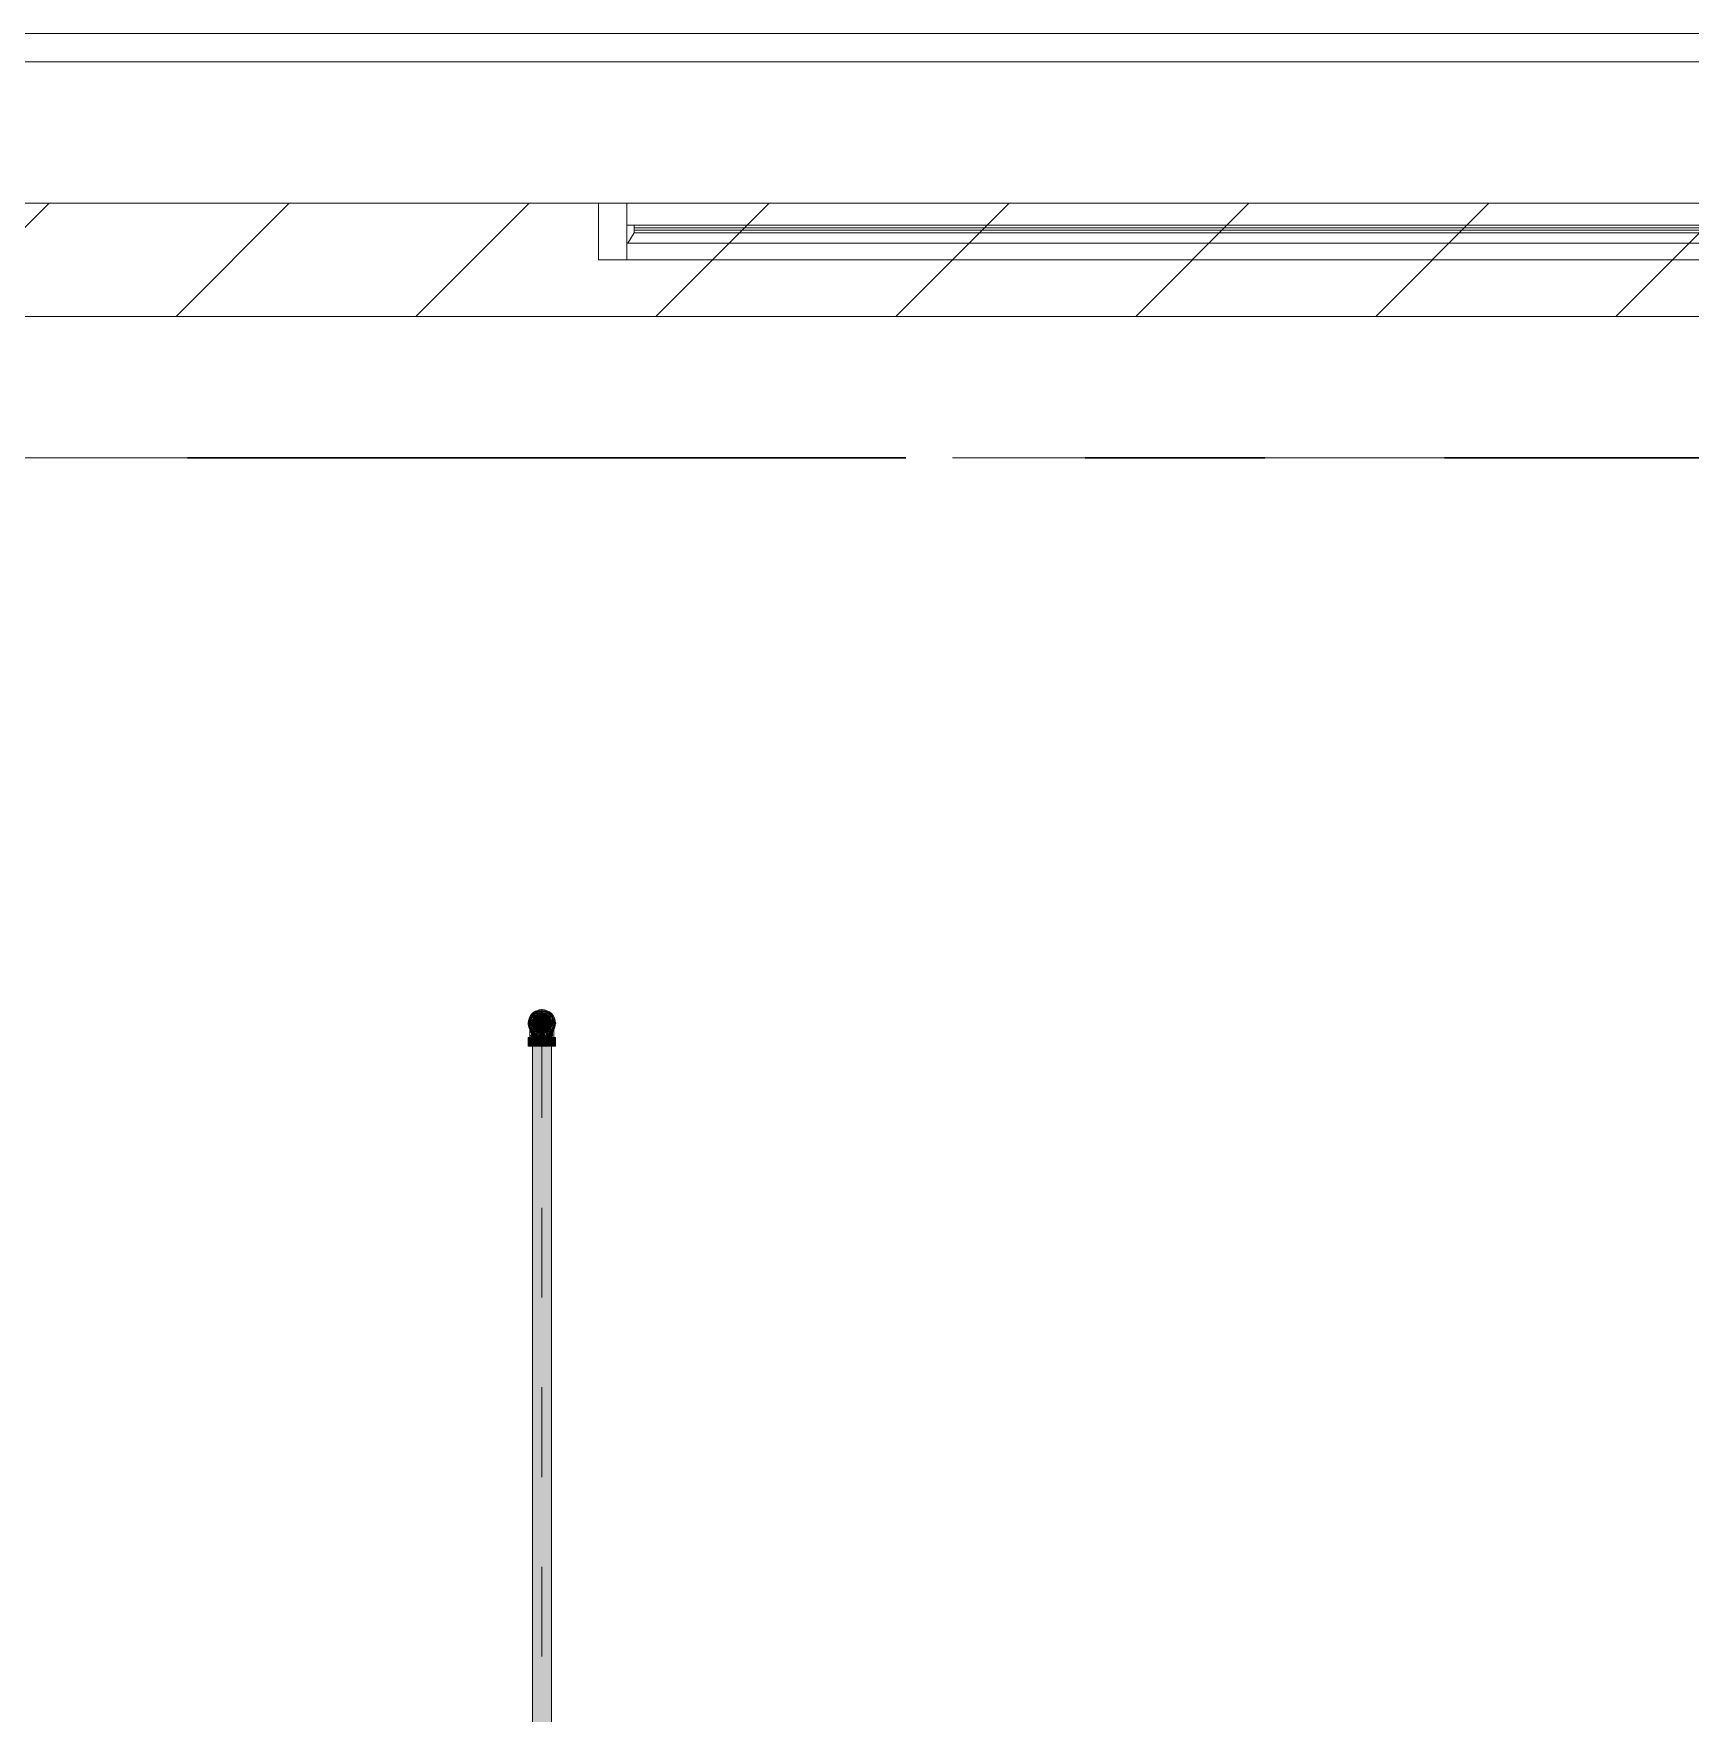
# Model space of a CAD drawing. Header units: millimetres. Extents: x -4000 to 187956, y -58990 to 162485.
# Drawn here: x 23351 to 26281, y 138230 to 141200 of the extents above; entities that cross this region are included whole.
import ezdxf

# ---------------------------------------------------------------- set-up
doc = ezdxf.new("R2010")
doc.units = ezdxf.units.MM
for name, pattern in [('Dash 1_16_', [317.5, 158.75, -158.75]), ('Grid Line', [2222.5, 1270, -317.5, 317.5, -317.5]), ('Grid Line 12_5mm', [2150, 1250, -300, 300, -300])]:
    doc.linetypes.add(name, pattern=pattern)
for name, color, linetype, lineweight in [('A-GLAZ', 151, 'Continuous', 13), ('A-WALL', 113, 'Continuous', 13), ('A-WALL-PATT', 111, 'Continuous', 13), ('F-SPRN', 3, 'Continuous', 9), ('P-PIPE', 3, 'Continuous', 9), ('P-PIPE-CNTR', 3, 'Continuous', 9), ('S-GRID', 1, 'Continuous', 30)]:
    doc.layers.add(name, color=color, linetype=linetype, lineweight=lineweight)

# ---------------------------------------------------------------- blocks, each defined once
blk = doc.blocks.new('WAF - 2430x1200-V733-FFS - TANG 1')
at = {"layer": 'A-GLAZ', "color": 163, "lineweight": 15}
for p, q in [((-1215, 0), (-1215, 100)), ((-1215, 100), (-1165, 100)), ((-1165, 61.3), (-1165, 100)), ((1165, 100), (-1165, 100)), ((1165, 100), (-1165, 100)), ((-1165, 100), (-1165, 0)), ((1165, 61.3), (1165, 100)), ((1165, 0), (1165, 100)), ((1165, 100), (1215, 100)), ((-1165, 29.3), (-1165, 61.3)), ((-1165, 61.3), (1165, 61.3)), ((1165, 61.3), (1165, 29.3)), ((-1215, 0), (-1165, 0)), ((-1165, 29.3), (1165, 29.3)), ((-1165, 0), (-1165, 29.3)), ((1165, 0), (-1165, 0)), ((-1165, 0), (1165, 0)), ((1165, 0), (1165, 29.3)), ((1165, 0), (1215, 0))]:
    blk.add_line(p, q, dxfattribs=at)
at = {"layer": 'A-GLAZ', "color": 174, "lineweight": 15}
for p, q in [((-1215, 0), (-1215, 100)), ((-1215, 100), (1215, 100)), ((1215, 100), (1215, 0)), ((1215, 0), (-1215, 0))]:
    blk.add_line(p, q, dxfattribs=at)
at = {"layer": 'A-GLAZ', "color": 161, "lineweight": 15}
for p, q in [((-1165, 100), (1165, 100)), ((1215, 0), (1215, 100)), ((-1165, 29.3), (-1165, 61.3)), ((-1165, 61.3), (-1151.8, 61.3)), ((-1165, 29.3), (-1165, 61.3)), ((-1151.8, 61.3), (-1151.8, 56.4)), ((-1151.8, 61.3), (-1151.8, 48)), ((-1151.8, 61.3), (1151.8, 61.3)), ((1151.8, 61.3), (-1151.8, 61.3)), ((1151.8, 61.3), (1151.8, 56.4)), ((1151.8, 61.3), (1165, 61.3)), ((1151.8, 48), (1151.8, 61.3)), ((1165, 29.3), (1165, 61.3)), ((1165, 29.3), (1165, 61.3)), ((-1151.8, 48), (-1163, 29.3)), ((-1151.8, 48), (-1163, 29.3)), ((-1151.8, 56.4), (1151.8, 56.4)), ((-1151.8, 56.4), (-1151.8, 52.5)), ((1151.8, 52.5), (-1151.8, 52.5)), ((-1151.8, 52.5), (-1151.8, 48)), ((1151.8, 48), (-1151.8, 48)), ((-1151.8, 48), (1151.8, 48)), ((1151.8, 52.5), (1151.8, 56.4)), ((1151.8, 52.5), (1151.8, 48)), ((1151.8, 48), (1163, 29.3)), ((1163, 29.3), (1151.8, 48)), ((-1163, 29.3), (-1165, 29.3)), ((-1165, 0), (1165, 0)), ((-1163, 29.3), (1163, 29.3)), ((1163, 29.3), (-1163, 29.3)), ((1165, 29.3), (1163, 29.3))]:
    blk.add_line(p, q, dxfattribs=at)
at = {"layer": 'A-GLAZ', "lineweight": 15}
for p, q in [((-1151.8, 61.3), (1151.8, 61.3)), ((1151.8, 56.4), (-1151.8, 56.4)), ((-1151.8, 56.4), (-1151.8, 52.5)), ((-1151.8, 56.4), (-1151.8, 52.5)), ((-1151.8, 52.5), (1151.8, 52.5)), ((1151.8, 56.4), (1151.8, 52.5)), ((1151.8, 56.4), (1151.8, 52.5)), ((1163, 29.3), (-1163, 29.3))]:
    blk.add_line(p, q, dxfattribs=at)
blk = doc.blocks.new('CMF2_NHAXUONG_A_rvt-1-FFS - TANG 1')
at = {"layer": 'A-WALL-PATT', "lineweight": 9}
h = blk.add_hatch(dxfattribs=at)
h.set_pattern_fill('FP_12', color=250, style=0, pattern_type=2)
h.set_pattern_definition([(45, (0, 0), (-212.13203, 212.13203), [])])
h.paths.add_polyline_path([(43549.8, 140700), (43549.8, 140900), (300, 140900), (300, 140700), (43349.8, 140700)])
at = {"layer": 'A-WALL', "color": 50, "lineweight": 15}
for p, q in [((43999.8, 141200), (300, 141200)), ((43999.8, 141150), (300, 141150)), ((21640, 140900), (24350, 140900)), ((24350, 140900), (21640, 140900)), ((499.8, 140700), (33000, 140700))]:
    blk.add_line(p, q, dxfattribs=at)
at = {"layer": 'A-WALL', "color": 35, "lineweight": 15}
for p, q in [((40499.8, 141200), (300, 141200)), ((24350, 140900), (24400, 140900)), ((24400, 140900), (24350, 140900)), ((11175.8, 140700), (33000, 140700))]:
    blk.add_line(p, q, dxfattribs=at)
at = {"layer": 'A-WALL', "color": 53, "lineweight": 15}
for p, q in [((24400, 140900), (26730, 140900)), ((26730, 140900), (24400, 140900))]:
    blk.add_line(p, q, dxfattribs=at)
at = {"layer": 'S-GRID', "linetype": 'Grid Line 12_5mm', "lineweight": 9}
blk.add_line((-824.3, 140450), (183641.1, 140450), dxfattribs=at)
at = {"layer": 'A-GLAZ', "color": 250, "lineweight": 9}
blk.add_blockref('WAF - 2430x1200-V733-FFS - TANG 1', (25565, 140800), dxfattribs=at)
blk = doc.blocks.new('Sprinkler_Up - DN20-V1040-FFS - TANG 1')
at = {"layer": 'F-SPRN', "transparency": 33554534}
for points in [[(-22.2, 0), (-3.9, 0.7), (-1.7, 2.9), (-1.2, 3.5), (-0.6, 4), (0.6, 4), (1.2, 3.5), (1.7, 2.9), (4.6, 0), (22.2, 0), (18, 13.1), (6.9, 21.2), (-6.9, 21.2), (-18, 13.1), (-20.5, 5.2)], [(0, -21.2), (6.9, -21.2), (18, -13.1), (22.2, 0), (3.9, -0.7), (1.7, -2.9), (1.2, -3.5), (0.6, -4), (-0.6, -4), (-1.2, -3.5), (-1.7, -2.9), (-4.6, 0), (-22.2, 0), (-18, -13.1), (-6.9, -21.2)], [(0, -16.7), (4.3, -16.1), (11.8, -11.8), (16.1, -4.3), (15, 6.3), (11.8, 11.8), (8.3, 14.4), (0, 16.7), (-4.3, 16.1), (-11.8, 11.8), (-16.1, 4.3), (-16.1, -4.3), (-11.8, -11.8), (-8.3, -14.4)], [(0, -15.6), (7.8, -13.5), (13.5, -7.8), (15.1, -4), (14.1, 6.3), (13.5, 7.8), (7.8, 13.5), (0, 15.6), (-7.8, 13.5), (-11, 11), (-15.1, 4), (-15.1, -4), (-11, -11), (-7.8, -13.5)], [(-10.9, -5.5), (-10.9, 5.4), (-14.5, 5.4), (-14.5, -5.5)], [(-7.7, -5.5), (-7.7, 5.4), (-10.9, 5.4), (-10.9, -5.5)], [(0, -5.5), (0, 5.4), (-7.7, 5.4), (-7.7, -5.5)], [(0, 0), (5.7, 0), (2.9, 4.9), (-2.9, 4.9), (-5.7, 0)], [(2.9, -4.9), (5.7, 0), (-5.7, 0), (-2.9, -4.9)], [(-4.6, 0), (4.6, 0), (0, 4.6)], [(0, -4.6), (4.6, 0), (-4.6, 0)], [(0, -2.6), (1.3, 0), (-1.8, 0)], [(-1.3, 0), (1.8, 0), (0, 2.6)], [(7.7, -5.5), (7.7, 5.4), (0, 5.4), (0, -5.5)], [(10.9, -5.5), (10.9, 5.4), (7.7, 5.4), (7.7, -5.5)], [(14.5, -5.5), (14.5, 5.4), (10.9, 5.4), (10.9, -5.5)]]:
    blk.add_hatch(color=1, dxfattribs=at).paths.add_polyline_path(points)
at = {"layer": 'F-SPRN', "color": 1}
for p, q in [((-11.5, 5.4), (-14.5, 5.4)), ((-14.5, 5.4), (-11.3, 5.4)), ((-14.5, 5.4), (-14.5, 3.7)), ((-14.5, 3.3), (-14.5, 0)), ((-11.5, 5.4), (-11.5, 4)), ((-10.9, 1.9), (-10.9, 3.6)), ((-10.8, 5.4), (-8, 5.4)), ((-8.1, 5.4), (-10.8, 5.4)), ((-8.1, 5.4), (-8.1, 2.8)), ((-8.1, 2.5), (-8.1, 0.7)), ((-7.7, 4.8), (-7.7, 2.7)), ((-7.7, 4.8), (-7.7, 2.7)), ((-7.7, 2.1), (-7.7, 0.5)), ((-7.7, 2.1), (-7.7, 0.5)), ((-6.7, 5.4), (-4.7, 5.4)), ((-5.8, 3.8), (-5.8, 2.2)), ((-2.1, 0), (-2.1, 0)), ((-2.1, 0), (-2.1, -0.1)), ((-0.6, 2), (-0.6, 2)), ((-0.5, 2), (-0.6, 2)), ((0, 2.1), (-0.1, 2.1)), ((0.8, 1.9), (0.7, 2)), ((2.1, 0), (2.1, 0.1)), ((2.1, 0), (2.1, 0)), ((4.7, 5.4), (6.5, 5.4)), ((7.7, 5.4), (10.8, 5.4)), ((7.7, 5.2), (7.7, 2.7)), ((7.7, 5.2), (7.7, 2.7)), ((7.7, 2.3), (7.7, 0.5)), ((7.7, 2.3), (7.7, 0.5)), ((10.8, 5.4), (8.1, 5.4)), ((8.1, 5.4), (8.1, 2.8)), ((8.1, 2.5), (8.1, 0.4)), ((10.9, 5.4), (14.5, 5.4)), ((10.9, 3.6), (10.9, 0.2)), ((14.5, 5.4), (11.5, 5.4)), ((11.5, 5.4), (11.5, 4)), ((11.5, 3), (11.5, 0.2)), ((14.5, 5.4), (14.5, -5.5)), ((-14.5, -1.3), (-14.5, -3.7)), ((-11.1, -5.5), (-14.5, -5.5)), ((-14.5, -5.5), (-11.5, -5.5)), ((-10.9, -2.6), (-10.9, -1.3)), ((-10.8, -5.5), (-8.1, -5.5)), ((-7.8, -5.5), (-10.8, -5.5)), ((-8.1, -4.2), (-8.1, -5.5)), ((-7.7, -2.7), (-7.7, -4)), ((-7.7, -2.7), (-7.7, -4)), ((-7, -5.5), (-5.8, -5.5)), ((-4.8, -5.5), (-7, -5.5)), ((-5.8, -2.3), (-5.8, -3.8)), ((0, -2.1), (0.1, -2.1)), ((7, -5.5), (4.8, -5.5)), ((5.8, -2.2), (5.8, -3.8)), ((5.8, -5.5), (7, -5.5)), ((7.7, -0.5), (7.7, -2.3)), ((7.7, -0.5), (7.7, -2.3)), ((7.7, -2.7), (7.7, -5.4)), ((7.7, -2.7), (7.7, -5.4)), ((10.8, -5.5), (7.7, -5.5)), ((8.1, -0.4), (8.1, -2.5)), ((8.1, -2.8), (8.1, -5.5)), ((8.1, -5.5), (10.8, -5.5)), ((10.9, -0.2), (10.9, -3.6)), ((14.5, -5.5), (10.9, -5.5)), ((11.5, -0.2), (11.5, -3)), ((11.5, -4), (11.5, -5.5)), ((11.5, -5.5), (14.5, -5.5))]:
    blk.add_line(p, q, dxfattribs=at)
at = {"layer": 'F-SPRN', "color": 1, "flags": 128}
for points in [[(-2, 0.5), (-2, 0.4), (-2.1, 0.3), (-2.1, 0.2), (-2.1, 0.1), (-2.1, 0)], [(-1.7, 1.2), (-1.7, 1.1), (-1.8, 1.1), (-1.8, 1), (-1.9, 0.9), (-1.9, 0.8), (-1.9, 0.8), (-2, 0.7), (-2, 0.6), (-2, 0.5), (-2, 0.5)], [(-1.5, 1.4), (-1.6, 1.3), (-1.6, 1.3), (-1.7, 1.2)], [(-1.4, 1.5), (-1.5, 1.5), (-1.5, 1.4)], [(-0.6, 2), (-0.7, 2), (-0.8, 1.9), (-0.9, 1.9), (-0.9, 1.9), (-1, 1.8), (-1.1, 1.8), (-1.2, 1.7), (-1.2, 1.7), (-1.3, 1.6), (-1.4, 1.6), (-1.4, 1.5)], [(-0.1, 2.1), (-0.1, 2.1), (-0.2, 2.1), (-0.3, 2.1), (-0.4, 2), (-0.5, 2)], [(0.7, 2), (0.6, 2), (0.5, 2), (0.4, 2), (0.4, 2), (0.3, 2.1), (0.2, 2.1), (0.1, 2.1), (0, 2.1)], [(0.9, 1.9), (0.8, 1.9), (0.8, 1.9)], [(1.4, 1.5), (1.3, 1.6), (1.3, 1.7), (1.2, 1.7), (1.1, 1.7), (1.1, 1.8), (1, 1.8), (0.9, 1.9)], [(1.7, 1.2), (1.7, 1.2), (1.6, 1.3), (1.6, 1.4), (1.5, 1.4), (1.4, 1.5), (1.4, 1.5)], [(1.9, 0.7), (1.9, 0.8), (1.9, 0.9), (1.8, 1), (1.8, 1), (1.8, 1.1), (1.7, 1.2)], [(2.1, 0.1), (2.1, 0.2), (2.1, 0.2), (2.1, 0.3), (2, 0.4), (2, 0.5), (2, 0.6), (2, 0.7), (1.9, 0.7)], [(-2.1, -0.1), (-2.1, -0.2), (-2.1, -0.2), (-2.1, -0.3)], [(-2.1, -0.3), (-2, -0.4), (-2, -0.5), (-2, -0.6), (-2, -0.7), (-1.9, -0.7), (-1.9, -0.8), (-1.9, -0.9), (-1.8, -1), (-1.8, -1), (-1.8, -1.1), (-1.7, -1.2), (-1.7, -1.2), (-1.6, -1.3), (-1.6, -1.4), (-1.5, -1.4), (-1.4, -1.5), (-1.4, -1.5), (-1.3, -1.6), (-1.3, -1.7), (-1.2, -1.7), (-1.1, -1.7), (-1.1, -1.8), (-1, -1.8), (-0.9, -1.9), (-0.8, -1.9), (-0.8, -1.9), (-0.7, -2), (-0.6, -2), (-0.5, -2), (-0.4, -2), (-0.4, -2), (-0.3, -2.1), (-0.2, -2.1), (-0.1, -2.1), (0, -2.1)], [(0.1, -2.1), (0.1, -2.1), (0.2, -2.1), (0.3, -2.1), (0.4, -2), (0.5, -2), (0.6, -2), (0.6, -2), (0.7, -2), (0.8, -1.9), (0.9, -1.9), (0.9, -1.9), (1, -1.8), (1.1, -1.8), (1.2, -1.7), (1.2, -1.7), (1.3, -1.6), (1.4, -1.6), (1.4, -1.5), (1.5, -1.5), (1.5, -1.4), (1.6, -1.3), (1.6, -1.3), (1.7, -1.2), (1.7, -1.1), (1.8, -1.1), (1.8, -1), (1.9, -0.9), (1.9, -0.8), (1.9, -0.8), (2, -0.7), (2, -0.6), (2, -0.5), (2, -0.5), (2, -0.4), (2.1, -0.3), (2.1, -0.2), (2.1, -0.1), (2.1, 0)]]:
    blk.add_lwpolyline(points, dxfattribs=at)
at = {"layer": 'F-SPRN', "color": 1}
for radius, start, end in [(22.2, 360, 180), (21.9, 165.6773, 179.2615), (21.9, 144.7698, 162.401), (21.9, 126.6942, 143.2701), (16.7, 167.6802, 180), (16.7, 167.6802, 180), (16.7, 157.6142, 164.9693), (16.7, 157.6142, 164.9693), (15.6, 166.4265, 180), (15.6, 166.4265, 180), (15.6, 156.3845, 165), (15.6, 156.3845, 165), (16.7, 136.7213, 149.931), (16.7, 136.7213, 149.931), (15.6, 150.9409, 156.0102), (15.6, 150.9409, 156.0102), (15.6, 138.4214, 150), (15.6, 138.4214, 150), (21.9, 108.2621, 125.7507), (16.7, 121.4181, 130.5751), (16.7, 121.4181, 130.5751), (15.6, 120.5262, 133.2078), (15.6, 120.5262, 133.2078), (16.7, 106.5995, 120), (16.7, 106.5995, 120), (15.6, 114.4363, 119.9813), (15.6, 114.4363, 119.9813), (21.9, 99.348, 107.901), (4.63, 155.7832, 180), (4.63, 155.7832, 180), (16.7, 96.4143, 105), (16.7, 96.4143, 105), (4.63, 109.0192, 138.2703), (4.63, 109.0192, 138.2703), (21.9, 90.145, 98.8503), (15.6, 95.5762, 100.6843), (15.6, 95.5762, 100.6843), (2.56, 109.0192, 168.8278), (2.56, 109.0192, 168.8278), (2.04, 109.0192, 180), (16.7, 83.0684, 90), (16.7, 83.0684, 90), (4.63, 17.9592, 90), (4.63, 17.9592, 90), (3.81, 57.0577, 90), (2.56, 14.5599, 90), (2.56, 14.5599, 90), (2.04, 10.4703, 90), (21.9, 72.5583, 89.4624), (15.6, 75.573, 80.5892), (15.6, 75.573, 80.5892), (3.81, 16.1605, 43.8358), (15.6, 67.5614, 74.5481), (15.6, 67.5614, 74.5481), (16.7, 60, 75), (16.7, 60, 75), (15.6, 60.0187, 65.5637), (15.6, 60.0187, 65.5637), (21.9, 54.2493, 71.7379), (15.6, 46.7922, 60), (15.6, 46.7922, 60), (16.7, 49.4249, 58.5819), (16.7, 49.4249, 58.5819), (15.6, 30, 41.5786), (15.6, 30, 41.5786), (16.7, 30, 43.2787), (16.7, 30, 43.2787), (21.9, 36.7299, 53.3058), (15.6, 23.9898, 29.5646), (15.6, 23.9898, 29.5646), (15.6, 15, 23.6155), (15.6, 15, 23.6155), (15.6, 360, 13.6618), (15.6, 0, 13.6618), (16.7, 15, 22.3858), (16.7, 15, 22.3858), (16.7, 360, 12.3198), (16.7, 0, 12.3198), (21.9, 17.599, 35.2302), (21.9, 0.7385, 14.3227), (22.2, 180, 360), (21.9, 180.7385, 194.3227), (21.9, 195.1849, 215.2302), (21.9, 216.7299, 233.3058), (16.7, 180, 192.3198), (16.7, 180, 192.3198), (16.7, 195.0307, 204.6121), (16.7, 195.0307, 204.6121), (15.6, 181.9082, 193.6618), (15.6, 181.9082, 193.6618), (15.6, 197.3339, 209.5646), (15.6, 197.3339, 209.5646), (16.7, 210.069, 223.2787), (16.7, 210.069, 223.2787), (15.6, 212.5472, 221.5786), (15.6, 212.5472, 221.5786), (21.9, 234.2493, 251.7379), (16.7, 229.4249, 238.5819), (16.7, 229.4249, 238.5819), (15.6, 233.795, 240), (15.6, 233.795, 240), (16.7, 240, 255), (16.7, 240, 255), (15.6, 240.0187, 254.5481), (15.6, 240.0187, 254.5481), (21.9, 252.5583, 269.4624), (4.63, 197.9592, 0), (4.63, 197.9592, 360), (15.6, 255, 267.64), (15.6, 255, 267.64), (3.81, 196.1605, 360), (2.56, 191.1677, 0), (2.56, 191.1677, 360), (2.04, 190.4703, 0), (16.7, 263.0684, 270), (16.7, 263.0684, 270), (21.9, 270.145, 278.8503), (15.6, 275.5762, 280.6843), (15.6, 275.5762, 280.6843), (16.7, 276.4143, 285), (16.7, 276.4143, 285), (21.9, 279.348, 287.901), (16.7, 286.5995, 300), (16.7, 286.5995, 300), (15.6, 294.4363, 299.9813), (15.6, 294.4363, 299.9813), (21.9, 288.2621, 305.7507), (15.6, 300, 313.2078), (15.6, 300, 313.2078), (16.7, 301.4181, 310.5751), (16.7, 301.4181, 310.5751), (15.6, 318.4214, 330), (15.6, 318.4214, 330), (16.7, 316.7213, 330), (16.7, 316.7213, 330), (21.9, 306.6942, 323.2701), (15.6, 330.4354, 345), (15.6, 330.4354, 336.3845), (15.6, 339.6139, 345), (15.6, 346.3382, 360), (15.6, 346.3382, 360), (16.7, 335.3879, 345), (16.7, 335.3879, 345), (16.7, 347.6802, 360), (16.7, 347.6802, 360), (21.9, 324.7698, 344.8151), (21.9, 345.6773, 359.2615)]:
    blk.add_arc((0, 0), radius, start, end, dxfattribs=at)
blk = doc.blocks.new('Steel_Elbow_Threaded_HoaPhat - Standard-V1010-FFS - TANG 1')
at = {"layer": 'P-PIPE', "lineweight": 13, "transparency": 33554534}
for points in [[(96750, 139426), (96756.2, 139426.8), (96762.1, 139429.2), (96767.1, 139433), (96770.9, 139438), (96773.3, 139443.8), (96774.1, 139450.1), (96773.3, 139456.4), (96770.9, 139462.1), (96767.1, 139467.1), (96762.1, 139471), (96756.2, 139473.4), (96750, 139474.2), (96743.8, 139473.4), (96737.9, 139471), (96733, 139467.1), (96729.1, 139462.1), (96726.7, 139456.3), (96725.9, 139450.1), (96726.7, 139443.8), (96729.1, 139438), (96733, 139433), (96737.9, 139429.2), (96743.8, 139426.8)], [(96733, 139409.5), (96750, 139409.5), (96750, 139424.7), (96725.9, 139424.7), (96726.7, 139409.5), (96729.1, 139409.5)], [(96774.1, 139409.5), (96773.3, 139424.7), (96750, 139424.7), (96750, 139409.5), (96773.3, 139409.5)]]:
    blk.add_hatch(color=1, dxfattribs=at).paths.add_polyline_path(points)
h = blk.add_hatch(color=1, dxfattribs=at)
h.paths.add_polyline_path([(96733.1, 139434.9), (96730.5, 139439.5), (96731.4, 139435.6)])
h.paths.add_polyline_path([(96730.4, 139424.7), (96750, 139424.7), (96750, 139428.9), (96742.8, 139430.2), (96744.1, 139428.3), (96736.6, 139433), (96732.6, 139437.1), (96733.8, 139431.9), (96731.4, 139435.6), (96729.1, 139441.6), (96729.4, 139433), (96730.5, 139433.3), (96730.6, 139429.2), (96729.3, 139428.9)])
h = blk.add_hatch(color=1, dxfattribs=at)
h.paths.add_polyline_path([(96757.2, 139430.2), (96759.7, 139430.2), (96755.9, 139428.3)])
h.paths.add_polyline_path([(96768.3, 139424.7), (96769.7, 139428.5), (96769.9, 139435.9), (96770.2, 139440), (96768.8, 139439.5), (96762.8, 139432.6), (96757.2, 139430.2), (96750, 139428.9), (96750, 139424.7), (96766, 139424.7)])
h.paths.add_polyline_path([(96765.7, 139433.4), (96766.1, 139435.6), (96768.2, 139436.4)])
at = {"layer": 'P-PIPE', "color": 20, "lineweight": 13}
for p, q in [((96729.5, 139455.1), (96729.7, 139455.9)), ((96733, 139462.7), (96733.6, 139463.4)), ((96734.7, 139464.7), (96735.3, 139465.3)), ((96736.5, 139466.4), (96737.2, 139466.9)), ((96737.2, 139466.9), (96737.9, 139467.4)), ((96739.3, 139468.3), (96740, 139468.7)), ((96741.6, 139469.5), (96742.3, 139469.8)), ((96742.3, 139469.8), (96743.1, 139470.1)), ((96746.4, 139470.9), (96747.2, 139471.1)), ((96747.2, 139471.1), (96748.1, 139471.1)), ((96749.8, 139471.2), (96750, 139471.2)), ((96752.5, 139471.1), (96753.4, 139471)), ((96761.2, 139468), (96761.9, 139467.5)), ((96764.6, 139465.4), (96765.2, 139464.8)), ((96766.3, 139463.6), (96766.8, 139462.9)), ((96766.8, 139462.9), (96767.3, 139462.2)), ((96767.3, 139462.2), (96767.8, 139461.5)), ((96767.8, 139461.5), (96768.2, 139460.8)), ((96768.2, 139460.8), (96768.7, 139460.1)), ((96768.7, 139460.1), (96769, 139459.3)), ((96769, 139459.3), (96769.4, 139458.5)), ((96770.3, 139456.2), (96770.5, 139455.3)), ((96725.9, 139424.7), (96725.9, 139409.5)), ((96730.3, 139424.7), (96725.9, 139424.7)), ((96750, 139424.7), (96725.9, 139424.7)), ((96728.9, 139450.1), (96728.9, 139450.1)), ((96728.9, 139442.9), (96728.9, 139443.6)), ((96728.9, 139442.2), (96728.9, 139442.9)), ((96728.9, 139439), (96728.9, 139439.8)), ((96728.9, 139438.2), (96728.9, 139439)), ((96728.9, 139424.7), (96742.8, 139424.7)), ((96729, 139452.6), (96729.1, 139453.5)), ((96730.1, 139424.7), (96731.7, 139424.7)), ((96733, 139424.7), (96730.3, 139424.7)), ((96731.7, 139424.7), (96732.8, 139424.7)), ((96733.8, 139424.7), (96736.4, 139424.7)), ((96742.7, 139424.7), (96734, 139424.7)), ((96736.4, 139424.7), (96742.8, 139424.7)), ((96743.7, 139424.7), (96750, 139424.7)), ((96743.7, 139424.7), (96750, 139424.7)), ((96750, 139424.7), (96743.8, 139424.7)), ((96756.2, 139424.7), (96750, 139424.7)), ((96774.1, 139424.7), (96750, 139424.7)), ((96750, 139424.7), (96756.3, 139424.7)), ((96750, 139424.7), (96756.3, 139424.7)), ((96757.2, 139424.7), (96763.6, 139424.7)), ((96757.2, 139424.7), (96771.2, 139424.7)), ((96766, 139424.7), (96757.3, 139424.7)), ((96763.6, 139424.7), (96766.2, 139424.7)), ((96768.5, 139424.7), (96767.1, 139424.7)), ((96767.2, 139424.7), (96768.3, 139424.7)), ((96774.1, 139424.7), (96768.5, 139424.7)), ((96770.8, 139453.7), (96771, 139452.8)), ((96771.1, 139451.2), (96771.2, 139450.3)), ((96771.2, 139450.3), (96771.2, 139450.1)), ((96771.2, 139450.1), (96771.2, 139450.1)), ((96771.2, 139445.1), (96771.2, 139444.4)), ((96771.2, 139444.4), (96771.2, 139443.8)), ((96771.2, 139443.8), (96771.2, 139443.1)), ((96771.2, 139439.2), (96771.2, 139438.4)), ((96774.1, 139409.5), (96774.1, 139424.7)), ((96725.9, 139409.5), (96733, 139409.5)), ((96725.9, 139409.5), (96750, 139409.5)), ((96733.8, 139409.5), (96737.9, 139409.5)), ((96738.2, 139409.5), (96750, 139409.5)), ((96750, 139409.5), (96761.8, 139409.5)), ((96750, 139409.5), (96774.1, 139409.5)), ((96762.1, 139409.5), (96766.2, 139409.5)), ((96767.1, 139409.5), (96774.1, 139409.5))]:
    blk.add_line(p, q, dxfattribs=at)
at = {"layer": 'P-PIPE', "color": 20, "lineweight": 13, "flags": 128}
for points in [[(96729.1, 139453.5), (96729.3, 139454.3), (96729.5, 139455.1)], [(96729.7, 139455.9), (96729.9, 139456.7), (96730.2, 139457.5), (96730.5, 139458.3), (96730.9, 139459.1), (96731.2, 139459.9)], [(96731.2, 139459.9), (96731.6, 139460.6), (96732.1, 139461.3)], [(96732.1, 139461.3), (96732.5, 139462), (96733, 139462.7)], [(96733.6, 139463.4), (96734.1, 139464), (96734.7, 139464.7)], [(96735.3, 139465.3), (96735.9, 139465.8), (96736.5, 139466.4)], [(96737.9, 139467.4), (96738.6, 139467.9), (96739.3, 139468.3)], [(96740, 139468.7), (96740.8, 139469.1), (96741.6, 139469.5)], [(96743.1, 139470.1), (96743.9, 139470.3), (96744.8, 139470.6)], [(96744.8, 139470.6), (96745.6, 139470.8), (96746.4, 139470.9)], [(96748.1, 139471.1), (96748.9, 139471.2), (96749.8, 139471.2)], [(96750, 139471.2), (96750.8, 139471.2), (96751.7, 139471.2), (96752.5, 139471.1)], [(96753.4, 139471), (96754.2, 139470.8), (96755, 139470.6)], [(96755, 139470.6), (96755.8, 139470.4), (96756.7, 139470.2)], [(96756.7, 139470.2), (96757.5, 139469.9), (96758.2, 139469.6), (96759, 139469.2), (96759.8, 139468.8)], [(96759.8, 139468.8), (96760.5, 139468.4), (96761.2, 139468)], [(96761.9, 139467.5), (96762.6, 139467.1), (96763.3, 139466.5)], [(96763.3, 139466.5), (96763.9, 139466), (96764.6, 139465.4)], [(96765.2, 139464.8), (96765.8, 139464.2), (96766.3, 139463.6)], [(96769.4, 139458.5), (96769.7, 139457.8), (96770, 139457), (96770.3, 139456.2)], [(96770.5, 139455.3), (96770.7, 139454.5), (96770.8, 139453.7)], [(96728.9, 139450.1), (96728.9, 139450.9), (96728.9, 139451.8), (96729, 139452.6)], [(96728.9, 139449.7), (96728.9, 139449.9), (96728.9, 139450), (96728.9, 139450.1)], [(96728.9, 139449.3), (96728.9, 139449.5), (96728.9, 139449.7)], [(96728.9, 139448.4), (96728.9, 139448.7), (96728.9, 139449), (96728.9, 139449.3)], [(96728.9, 139447.5), (96728.9, 139448), (96728.9, 139448.4)], [(96728.9, 139446.1), (96728.9, 139446.6), (96728.9, 139447.1), (96728.9, 139447.5)], [(96728.9, 139444.9), (96728.9, 139445.5), (96728.9, 139446.1)], [(96728.9, 139443.6), (96728.9, 139444.3), (96728.9, 139444.9)], [(96728.9, 139439.8), (96728.9, 139440.6), (96728.9, 139441.4), (96728.9, 139442.2)], [(96728.9, 139424.7), (96728.9, 139425.7), (96728.9, 139426.7), (96728.9, 139427.7), (96728.9, 139428.7), (96728.9, 139429.7), (96728.9, 139430.7), (96728.9, 139431.7), (96728.9, 139432.7), (96728.9, 139433.6), (96728.9, 139434.6), (96728.9, 139435.5), (96728.9, 139436.4), (96728.9, 139437.3), (96728.9, 139438.2)], [(96771, 139452.8), (96771.1, 139452), (96771.1, 139451.2)], [(96771.2, 139450.1), (96771.2, 139450), (96771.2, 139449.9), (96771.2, 139449.8), (96771.2, 139449.6)], [(96771.2, 139449.6), (96771.2, 139449.4), (96771.2, 139449.1)], [(96771.2, 139449.1), (96771.2, 139448.8), (96771.2, 139448.5), (96771.2, 139448.1)], [(96771.2, 139448.1), (96771.2, 139447.7), (96771.2, 139447.2)], [(96771.2, 139447.2), (96771.2, 139446.7), (96771.2, 139446.2)], [(96771.2, 139446.2), (96771.2, 139445.6), (96771.2, 139445.1)], [(96771.2, 139443.1), (96771.2, 139442.4), (96771.2, 139441.6), (96771.2, 139440.9), (96771.2, 139440.1), (96771.2, 139439.2)], [(96771.2, 139438.4), (96771.2, 139437.5), (96771.2, 139436.6), (96771.2, 139435.7), (96771.2, 139434.8), (96771.2, 139433.9), (96771.2, 139432.9), (96771.2, 139432), (96771.2, 139431), (96771.2, 139430), (96771.2, 139429), (96771.2, 139428), (96771.2, 139427), (96771.2, 139426), (96771.2, 139424.9), (96771.2, 139424.7)]]:
    blk.add_lwpolyline(points, dxfattribs=at)
at = {"layer": 'P-PIPE', "color": 20, "lineweight": 13}
for radius, start, end in [(24.1, 90, 270), (24.1, 165, 270), (24.1, 90, 164.8633), (24.1, 164.8633, 165), (21.1, 165.7343, 170), (21.1, 154.6252, 162.3991), (21.1, 150.0026, 154.1966), (21.1, 130, 141.5729), (21.1, 112.9314, 123.6981), (21.1, 99.9303, 104.963), (21.1, 91.1041, 98.9613), (24.1, 270, 90), (24.1, 270, 90), (21.1, 75.037, 90), (21.1, 54.2198, 67.6765), (21.1, 38.4271, 50), (21.1, 25.3748, 29.9974), (21.1, 17.6009, 24.7351), (21.1, 10, 14.2657), (21.1, 172.2328, 178.0289), (21.1, 181.9562, 187.2796), (21.1, 195.0335, 203.6422), (21.1, 205.3678, 209.9924), (21.1, 213.7408, 218.4146), (21.1, 218.9512, 230), (21.1, 234.1976, 239.9895), (21.1, 240.7988, 247.0623), (21.1, 255.0343, 270), (21.1, 270, 275.2662), (21.1, 279.9464, 284.9657), (21.1, 292.3295, 305.8024), (21.1, 310, 321.0488), (21.1, 321.5854, 326.2592), (21.1, 330.0076, 334.6322), (21.1, 336.3578, 344.9665), (21.1, 345.7465, 350), (21.1, 1.9711, 7.7672), (21.1, 352.7204, 358.0438)]:
    blk.add_arc((96750, 139450.1), radius, start, end, dxfattribs=at)
blk = doc.blocks.new('Steel_Transition_Threaded_HoaPhat - Standard-V963-FFS - TANG 1')
at = {"layer": 'P-PIPE', "lineweight": 13, "transparency": 33554534}
h = blk.add_hatch(color=1, dxfattribs=at)
h.paths.add_polyline_path([(51750, 139427.6), (51755.8, 139428.4), (51761.3, 139430.6), (51765.9, 139434.2), (51769.5, 139438.8), (51771.7, 139444.3), (51772.5, 139450.1), (51771.5, 139456.4), (51769.5, 139461.3), (51765.9, 139466), (51761.3, 139469.6), (51755.8, 139471.8), (51750, 139472.6), (51744.2, 139471.8), (51738.8, 139469.6), (51734.1, 139466), (51730.5, 139461.3), (51728.3, 139455.9), (51727.5, 139450.1), (51728.3, 139444.3), (51730.5, 139438.8), (51734.1, 139434.2), (51738.8, 139430.6), (51744.2, 139428.4)])
h.paths.add_polyline_path([(51750, 139430), (51744.8, 139430.7), (51740, 139432.7), (51735.8, 139435.9), (51732.6, 139440), (51730.6, 139444.9), (51729.9, 139450.1), (51731, 139456.4), (51732.6, 139460.1), (51735.8, 139464.3), (51740, 139467.5), (51744.8, 139469.5), (51750, 139470.2), (51755.2, 139469.5), (51760.1, 139467.5), (51764.2, 139464.3), (51769, 139456.4), (51769.4, 139455.3), (51770.1, 139450.1), (51769.4, 139444.9), (51767.4, 139440), (51764.2, 139435.9), (51760.1, 139432.7), (51755.2, 139430.7)])
for points in [[(51750, 139430), (51750, 139433.7), (51741.8, 139435.9), (51735.8, 139441.9), (51733.6, 139450.1), (51735.8, 139458.3), (51741.8, 139464.3), (51750, 139466.5), (51750, 139470.2), (51744.8, 139469.5), (51740, 139467.5), (51735.8, 139464.3), (51731, 139456.4), (51730.6, 139455.3), (51729.9, 139450.1), (51730.6, 139444.9), (51732.6, 139440), (51735.8, 139435.9), (51740, 139432.7), (51744.8, 139430.7)], [(51750, 139431.6), (51754.8, 139432.2), (51759.3, 139434.1), (51763.1, 139437), (51766, 139440.8), (51767.9, 139445.3), (51768.5, 139450.1), (51767.2, 139456.4), (51766, 139459.3), (51763.1, 139463.2), (51759.3, 139466.1), (51754.8, 139468), (51750, 139468.6), (51745.2, 139468), (51740.8, 139466.1), (51736.9, 139463.2), (51732.8, 139456.4), (51732.1, 139454.9), (51731.5, 139450.1), (51732.1, 139445.3), (51734, 139440.8), (51736.9, 139437), (51740.8, 139434.1), (51745.2, 139432.2)], [(51750, 139430), (51755.2, 139430.7), (51760.1, 139432.7), (51764.2, 139435.9), (51767.4, 139440), (51769.4, 139444.9), (51770.1, 139450.1), (51769, 139456.4), (51767.4, 139460.1), (51764.2, 139464.3), (51760.1, 139467.5), (51755.2, 139469.5), (51750, 139470.2), (51750, 139466.5), (51758.2, 139464.3), (51764.2, 139458.3), (51766.4, 139450.1), (51764.2, 139441.9), (51758.2, 139435.9), (51750, 139433.7)]]:
    blk.add_hatch(color=1, dxfattribs=at).paths.add_polyline_path(points)
at = {"layer": 'P-PIPE', "color": 20, "lineweight": 13}
for radius, start, end in [(22.5, 90, 270), (22.5, 90, 270), (20.1, 166.0499, 193.9501), (20.1, 161.6229, 165), (20.1, 150, 161.6229), (18.5, 166.5939, 193.4061), (18.5, 166.5939, 193.4061), (18.5, 159.9387, 165), (18.5, 159.9387, 165), (20.1, 128.8856, 148.1553), (18.5, 136.4297, 150), (18.5, 136.4297, 150), (16.4, 158.0319, 163.506), (16.4, 143.5463, 150), (18.5, 123.4976, 133.2041), (18.5, 123.4976, 133.2041), (20.1, 109.6859, 125.0043), (16.4, 121.0738, 128.0319), (18.5, 106.819, 120), (18.5, 106.819, 120), (16.4, 115.1607, 120), (16.4, 107.4657, 111.9681), (20.1, 100.9975, 105), (18.5, 91.4353, 103.2046), (18.5, 91.4353, 103.2046), (16.4, 96.2132, 104.6042), (20.1, 90.5246, 98.5089), (22.5, 270, 90), (22.5, 270, 90), (18.5, 78.0986, 90), (18.5, 78.0986, 90), (20.1, 75.0607, 87.9279), (18.5, 60, 75), (18.5, 60, 75), (16.4, 66.9681, 72.9388), (20.1, 54.9957, 75), (16.4, 50.4733, 56.6389), (18.5, 46.7959, 56.5024), (18.5, 46.7959, 56.5024), (20.1, 31.8447, 51.1144), (16.4, 30, 38.0319), (18.5, 30, 43.5703), (18.5, 30, 43.5703), (20.1, 18.3771, 30), (18.5, 15, 20.0613), (18.5, 15, 20.0613), (18.5, 346.5939, 13.4061), (18.5, 346.5939, 13.4061), (20.1, 15, 18.3771), (20.1, 346.0499, 13.9501), (20.1, 197.2551, 210), (18.5, 195, 202.3768), (18.5, 195, 202.3768), (20.1, 211.8447, 231.1144), (16.4, 168.5467, 178.9063), (16.4, 184.8393, 191.4533), (18.5, 210, 223.5703), (18.5, 210, 223.5703), (16.4, 210.6635, 216.4537), (18.5, 226.7959, 236.5024), (18.5, 226.7959, 236.5024), (20.1, 234.9957, 255), (16.4, 230.4733, 236.6389), (18.5, 240, 255), (18.5, 240, 255), (16.4, 240, 246.5955), (16.4, 250.3629, 255), (20.1, 255.0607, 267.9279), (18.5, 258.0986, 270), (18.5, 258.0986, 270), (16.4, 264.1652, 268.506), (20.1, 270.5246, 278.5089), (18.5, 271.4353, 283.2046), (18.5, 271.4353, 283.2046), (16.4, 276.2132, 283.9063), (20.1, 280.9975, 285), (16.4, 287.4657, 291.9681), (18.5, 286.819, 300), (18.5, 286.819, 300), (16.4, 293.4045, 300), (20.1, 289.6859, 305.0043), (18.5, 303.4976, 313.2041), (18.5, 303.4976, 313.2041), (20.1, 308.8856, 328.1553), (18.5, 316.4297, 330), (18.5, 316.4297, 330), (16.4, 338.0319, 342.8691), (16.4, 353.5463, 8.0319), (18.5, 337.6232, 345), (18.5, 337.6232, 345), (20.1, 330, 342.7449)]:
    blk.add_arc((51750, 139450.1), radius, start, end, dxfattribs=at)

msp = doc.modelspace()

# ---------------------------------------------------------------- block references
at = {"lineweight": 5}
msp.add_blockref('CMF2_NHAXUONG_A_rvt-1-FFS - TANG 1', (0, 0), dxfattribs=at)

# ---------------------------------------------------------------- next in the draw order: hatches: boundary and pattern name
at = {"layer": 'P-PIPE', "lineweight": 5, "transparency": 33554534}
for points in [[(24241.7, 139435.6), (24242.8, 139437.6), (24241.7, 139441.7), (24242.8, 139445.9), (24245.8, 139449), (24257.2, 139454.3), (24258.4, 139458.4), (24257.2, 139462.6), (24255.9, 139464.3), (24250, 139466.8), (24241.7, 139464.6), (24235.5, 139458.4), (24233.3, 139450.1), (24235.5, 139441.7), (24238.2, 139438.3)], [(24250, 136742.6), (24250, 139409.5), (24233.3, 139409.5), (24233.9, 136742.6), (24245.7, 136742.6)], [(24250, 136742.6), (24266.7, 136742.6), (24266.1, 139409.5), (24250, 139409.5), (24250, 136828.3)]]:
    msp.add_hatch(color=1, dxfattribs=at).paths.add_polyline_path(points)
at = {"layer": 'P-PIPE', "transparency": 33554534}
msp.add_hatch(color=1, dxfattribs=at).paths.add_polyline_path([(24250, 139433.4), (24258.4, 139435.6), (24261.8, 139438.3), (24266.1, 139445.8), (24266.1, 139454.4), (24261.8, 139461.9), (24258.4, 139464.6), (24250, 139466.8), (24245.7, 139466.2), (24238.2, 139461.9), (24233.9, 139454.4), (24233.9, 139445.8), (24238.2, 139438.3), (24241.7, 139435.6)])

# ---------------------------------------------------------------- next in the draw order: linework, layer by layer
at = {"layer": 'P-PIPE', "color": 20, "lineweight": 13}
for p, q in [((24233.3, 139409.5), (24233.3, 136742.6)), ((24237.9, 139409.5), (24233.3, 139409.5)), ((24261.8, 139409.5), (24238.2, 139409.5)), ((24266.7, 139409.5), (24262.1, 139409.5)), ((24266.7, 136742.6), (24266.7, 139409.5))]:
    msp.add_line(p, q, dxfattribs=at)
at = {"layer": 'P-PIPE', "color": 1}
for centre, radius, start, end in [((24250, 139450.1), 16.7, 157.579, 164.2722), ((24250, 139458.4), 8.35, 69.0027, 79.2369), ((24250, 139458.4), 8.35, 316.3183, 330), ((24250, 139458.4), 8.35, 20.1285, 29.0413), ((24250, 139458.4), 8.35, 8.0385, 17.9918), ((24250, 139458.4), 8.35, 352.2824, 1.6717), ((24250, 139450.1), 16.7, 46.0317, 57.203), ((24250, 139450.1), 16.7, 39.3092, 45.2846), ((24250, 139450.1), 16.7, 32.3031, 39.2955), ((24250, 139450.1), 16.7, 26.1093, 31.0974), ((24250, 139450.1), 16.7, 16.9375, 22.421), ((24250, 139450.1), 16.7, 170.1108, 177.203), ((24250, 139450.1), 16.7, 182.797, 189.8892), ((24250, 139450.1), 16.7, 190.2154, 195.2487), ((24250, 139450.1), 16.7, 231.8726, 237.203), ((24250, 139441.7), 8.35, 172.0327, 181.5407), ((24250, 139441.7), 8.35, 199.9004, 209.0413), ((24250, 139441.7), 8.35, 131.0366, 150), ((24250, 139441.7), 8.35, 226.6998, 237.8461), ((24250, 139441.7), 8.35, 115.6806, 125.5287), ((24250, 139441.7), 8.35, 100.6842, 114.0387), ((24250, 139441.7), 8.35, 249.0027, 259.2369), ((24250, 139450.1), 16.7, 264.6626, 273.5288), ((24250, 139441.7), 8.35, 90, 100.6842), ((24250, 139458.4), 8.35, 270, 280.6842), ((24250, 139450.1), 16.7, 308.1274, 313.9683), ((24250, 139450.1), 16.7, 314.7154, 320.6908), ((24250, 139450.1), 16.7, 328.9026, 336.686), ((24250, 139450.1), 16.7, 337.2636, 343.0625), ((24250, 139450.1), 16.7, 4.3093, 9.8892)]:
    msp.add_arc(centre, radius, start, end, dxfattribs=at)
at = {"layer": 'P-PIPE-CNTR', "color": 1, "linetype": 'Dash 1_16_'}
for p, q in [((24250, 139472.6), (24250, 139475.1)), ((24250, 139471.2), (24250, 139472.6)), ((24250, 139468.6), (24250, 139470.2)), ((24250, 139463.6), (24250, 139465.2)), ((24250, 139459.8), (24250, 139462.6)), ((24250, 139456.4), (24250, 139459.1)), ((24250, 139452.6), (24250, 139454.3)), ((24225, 139450.1), (24227.5, 139450.1)), ((24227.8, 139450.1), (24231.5, 139450.1)), ((24231.5, 139450.1), (24233.3, 139450.1)), ((24236.9, 139450.1), (24240.4, 139450.1)), ((24240.4, 139450.1), (24242.3, 139450.1)), ((24245.4, 139450.1), (24247.6, 139450.1)), ((24248.7, 139450.1), (24250, 139450.1)), ((24250, 139450.1), (24250, 139452.1)), ((24250, 139448), (24250, 139450.1)), ((24250, 139450.1), (24251.3, 139450.1)), ((24250, 139445.9), (24250, 139447.5)), ((24250, 139441.1), (24250, 139444.6)), ((24250, 139438.1), (24250, 139440.4)), ((24250, 139435), (24250, 139436.5)), ((24250, 139432.2), (24250, 139433.4)), ((24250, 139430), (24250, 139431.6)), ((24250, 139427.6), (24250, 139428.9)), ((24250, 139425.1), (24250, 139427.6)), ((24251.8, 139450.1), (24254.6, 139450.1)), ((24255.7, 139450.1), (24263.5, 139450.1)), ((24266.4, 139450.1), (24268.5, 139450.1)), ((24268.5, 139450.1), (24272.2, 139450.1)), ((24272.5, 139450.1), (24275, 139450.1)), ((24250, 136742.6), (24250, 139409.5)), ((24250, 136742.6), (24250, 139409.5))]:
    msp.add_line(p, q, dxfattribs=at)
at = {"layer": 'P-PIPE-CNTR', "color": 20, "lineweight": 13}
for p, q in [((24250, 139449.5), (24250, 139450.1)), ((24250, 139447.7), (24250, 139449.2)), ((24250, 139442.6), (24250, 139446)), ((24250, 139441.4), (24250, 139442.6)), ((24250, 139438.8), (24250, 139440.8)), ((24250, 139435.7), (24250, 139437.2)), ((24250, 139432.9), (24250, 139434.1)), ((24250, 139430.5), (24250, 139432.2)), ((24250, 139428), (24250, 139429.4)), ((24250, 139426.1), (24250, 139427.9)), ((24250, 139424.7), (24250, 139426.1)), ((24250, 139409.5), (24250, 139424.7))]:
    msp.add_line(p, q, dxfattribs=at)
at = {"layer": 'S-GRID', "linetype": 'Grid Line'}
msp.add_line((-824.3, 140450), (183641.1, 140450), dxfattribs=at)

# ---------------------------------------------------------------- next in the draw order: block references
at = {"layer": 'F-SPRN', "color": 1}
msp.add_blockref('Sprinkler_Up - DN20-V1040-FFS - TANG 1', (24250, 139450.1), dxfattribs=at)
at = {"layer": 'P-PIPE', "color": 20, "lineweight": 13}
for name, p in [('Steel_Elbow_Threaded_HoaPhat - Standard-V1010-FFS - TANG 1', (-72500, 0)), ('Steel_Transition_Threaded_HoaPhat - Standard-V963-FFS - TANG 1', (-27500, 0))]:
    msp.add_blockref(name, p, dxfattribs=at)

doc.saveas('drawing.dxf')
